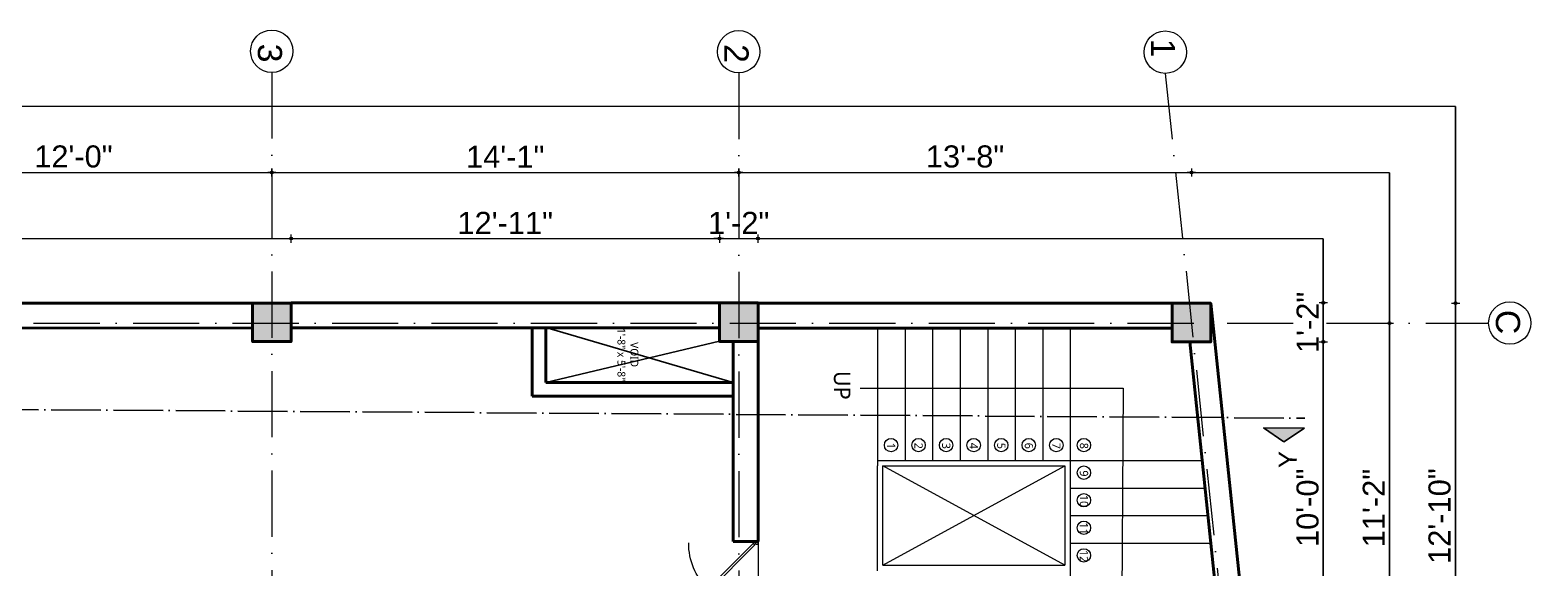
# Model space of a CAD drawing. Header units: inches. Extents: x -71 to 2682309, y -3332 to 801571.
# Drawn here: x 2680605 to 2681150, y 790128 to 790323 of the extents above; entities that cross this region are included whole.
import ezdxf

# ---------------------------------------------------------------- set-up
doc = ezdxf.new("R2010")
doc.units = ezdxf.units.IN
doc.header["$MEASUREMENT"] = 0
doc.header["$PDMODE"] = 99
doc.linetypes.add('ACAD_ISO04W100', pattern=[30, 24, -3, 0, -3])
doc.linetypes.add('ACAD_ISO10W100', pattern=[18, 12, -3, 0, -3])
for name, color, linetype, lineweight in [('CENTER  LINE RA', 10, 'ACAD_ISO04W100', 18), ('CONC. OUTLINE RA', 150, 'Continuous', 40), ('DOOR-WIN RA', 3, 'Continuous', 20), ('elev 2', 20, 'Continuous', 25), ('Hatch', 254, 'Continuous', 9), ('HATCH RA', 8, 'Continuous', 9), ('PUERTAS', 7, 'Continuous', 13), ('stair EA', 132, 'Continuous', 5), ('Text', 7, 'Continuous', 20), ('TEXT RA', 254, 'Continuous', 20), ('TEXTURE EA', 8, 'ACAD_ISO10W100', 9), ('wall EA', 24, 'Continuous', 40), ('Win EA', 114, 'Continuous', 5)]:
    doc.layers.add(name, color=color, linetype=linetype, lineweight=lineweight)
for name, color, linetype in [('Column & Beam', 7, 'Continuous'), ('HACTH', 7, 'Continuous'), ('lettring', 7, 'Continuous'), ('text EA', 7, 'Continuous')]:
    doc.layers.add(name, color=color, linetype=linetype)
doc.styles.add('DIM 8', font='arial.ttf', dxfattribs={"height": 8})
doc.styles.get("Standard").update_dxf_attribs({"font": 'arial.ttf'})
doc.dimstyles.new('Copy of DIM 8', dxfattribs={"dimtxt": 8, "dimasz": 1, "dimexe": 6, "dimexo": 18, "dimgap": 1.6875, "dimtad": 1, "dimdec": 0, "dimzin": 3, "dimdsep": 46, "dimlunit": 4, "dimtxsty": 'DIM 8', "dimblk": 'dot 2', "dimcen": 0.09375, "dimse1": 1, "dimse2": 1, "dimclrd": 1, "dimclre": 1, "dimclrt": 256, "dimadec": 0, "dimazin": 0, "dimtfac": 0.75, "dimtdec": 0, "dimtix": 1, "dimtmove": 1, "dimatfit": 3, "dimldrblk": 'DOT', "dimfxl": 1, "dimtolj": 1, "dimtzin": 0, "dimlwd": 9, "dimlwe": 9, "dimarcsym": 0})

# ---------------------------------------------------------------- blocks, each defined once
blk = doc.blocks.new('COLUMN')
at = {"layer": 'HACTH', "lineweight": 30, "transparency": 33554541}
h = blk.add_hatch(color=256, dxfattribs=at)
h.dxf.hatch_style = 1
h.paths.add_polyline_path([(2659104.19, 784576.38), (2659090.19, 784576.38), (2659090.19, 784562.38), (2659104.19, 784562.38)])
at = {"layer": 'CONC. OUTLINE RA'}
blk.add_lwpolyline([(2659090.19, 784576.38), (2659104.19, 784576.38), (2659104.19, 784562.38), (2659090.19, 784562.38)], close=True, dxfattribs=at)
blk = doc.blocks.new('dot1')
at = {"layer": 'Hatch'}
h = blk.add_hatch(color=256, dxfattribs=at)
edge = h.paths.add_edge_path()
edge.add_arc((0, 0), 1, 0, 360)
for p, q in [((3, 0), (-3, 0)), ((0, 3), (0, -3))]:
    blk.add_line(p, q, dxfattribs=at)
blk.add_circle((0, 0), 1, dxfattribs=at)
blk = doc.blocks.new('dot 2')
at = {"layer": 'Hatch', "xscale": 0.5, "yscale": 0.5, "zscale": 0.5}
blk.add_blockref('dot1', (0, 0), dxfattribs=at)
blk = doc.blocks.new('*D1520')
at = {"layer": 'Defpoints', "color": 0, "transparency": 16777216}
for p in [(2680855.24, 790247.56), (2680699.75, 790224.2), (2680855.24, 790224.24)]:
    blk.add_point(p, dxfattribs=at)
at = {"layer": 'lettring', "color": 1, "lineweight": 9, "transparency": 16777216}
blk.add_line((2680700.75, 790247.56), (2680854.24, 790247.56), dxfattribs=at)
at = {"layer": 'lettring', "color": 1, "lineweight": 9, "transparency": 16777216, "rotation": 180}
blk.add_blockref('dot 2', (2680699.75, 790247.56), dxfattribs=at)
at = {"layer": 'lettring', "color": 1, "lineweight": 9, "transparency": 16777216}
blk.add_blockref('dot 2', (2680855.24, 790247.56), dxfattribs=at)
at = {"layer": 'lettring', "transparency": 16777216, "insert": (2680777.49, 790253.26), "char_height": 8, "attachment_point": 5, "style": 'DIM 8'}
blk.add_mtext('\\A1;12\'-11"', dxfattribs=at)
blk = doc.blocks.new('_Dot')
at = {"color": 0, "linetype": 'ByBlock', "lineweight": -2}
blk.add_line((-0.5, 0), (-1, 0), dxfattribs=at)
at = {"color": 0, "linetype": 'ByBlock', "const_width": 0.5}
blk.add_lwpolyline([(-0.25, 0, 1), (0.25, 0, 1)], format="xyb", close=True, dxfattribs=at)
blk = doc.blocks.new('*D1521')
at = {"layer": 'Defpoints', "color": 0, "transparency": 16777216}
for p in [(2680869.24, 790247.56), (2680855.24, 790224.24), (2680869.24, 790224.24)]:
    blk.add_point(p, dxfattribs=at)
at = {"layer": 'lettring', "color": 1, "lineweight": 9, "transparency": 16777216}
for p, q in [((2680854.24, 790247.56), (2680853.24, 790247.56)), ((2680855.24, 790247.56), (2680869.24, 790247.56)), ((2680870.24, 790247.56), (2680871.24, 790247.56))]:
    blk.add_line(p, q, dxfattribs=at)
blk.add_blockref('dot 2', (2680855.24, 790247.56), dxfattribs=at)
at = {"layer": 'lettring', "color": 1, "lineweight": 9, "transparency": 16777216, "rotation": 180}
blk.add_blockref('dot 2', (2680869.24, 790247.56), dxfattribs=at)
at = {"layer": 'lettring', "transparency": 16777216, "insert": (2680862.24, 790253.26), "char_height": 8, "attachment_point": 5, "style": 'DIM 8'}
blk.add_mtext('\\A1;1\'-2"', dxfattribs=at)
blk = doc.blocks.new('*D1544')
at = {"layer": 'Defpoints', "color": 0, "transparency": 16777216}
for p in [(2681033.56, 790224.25), (2681074.45, 790224.25), (2681033.56, 790210.11)]:
    blk.add_point(p, dxfattribs=at)
at = {"layer": 'lettring', "color": 1, "lineweight": 9, "transparency": 16777216}
for p, q in [((2681074.45, 790225.25), (2681074.45, 790226.25)), ((2681074.45, 790210.11), (2681074.45, 790224.25)), ((2681074.45, 790209.11), (2681074.45, 790208.11))]:
    blk.add_line(p, q, dxfattribs=at)
for p, rotation in [((2681074.45, 790224.25), 270), ((2681074.45, 790210.11), 90)]:
    blk.add_blockref('dot 2', p, dxfattribs=dict(at, rotation=rotation))
at = {"layer": 'lettring', "transparency": 16777216, "insert": (2681068.74, 790217.18), "char_height": 8, "attachment_point": 5, "rotation": 90, "style": 'DIM 8'}
blk.add_mtext('\\A1;1\'-2"', dxfattribs=at)
blk = doc.blocks.new('*D1547')
at = {"layer": 'Defpoints', "color": 0, "transparency": 16777216}
for p in [(2681033.57, 790224.11), (2681049.76, 790069.75), (2681122.45, 790069.75)]:
    blk.add_point(p, dxfattribs=at)
at = {"layer": 'lettring', "color": 1, "lineweight": 9, "transparency": 16777216}
blk.add_line((2681122.45, 790223.11), (2681122.45, 790070.75), dxfattribs=at)
for p, rotation in [((2681122.45, 790224.11), 90), ((2681122.45, 790069.75), 270)]:
    blk.add_blockref('dot 2', p, dxfattribs=dict(at, rotation=rotation))
at = {"layer": 'lettring', "transparency": 16777216, "insert": (2681116.67, 790146.93), "char_height": 8, "attachment_point": 5, "rotation": 90, "style": 'DIM 8'}
blk.add_mtext('\\A1;12\'-10"', dxfattribs=at)
blk = doc.blocks.new('*D1549')
at = {"layer": 'Defpoints', "color": 0, "transparency": 16777216}
for p in [(2680692.75, 790271.53), (2680548.74, 790217.09), (2680692.75, 790217.2)]:
    blk.add_point(p, dxfattribs=at)
at = {"layer": 'lettring', "color": 1, "lineweight": 9, "transparency": 16777216}
blk.add_line((2680549.74, 790271.53), (2680691.75, 790271.53), dxfattribs=at)
at = {"layer": 'lettring', "color": 1, "lineweight": 9, "transparency": 16777216, "rotation": 180}
blk.add_blockref('dot 2', (2680548.74, 790271.53), dxfattribs=at)
at = {"layer": 'lettring', "color": 1, "lineweight": 9, "transparency": 16777216}
blk.add_blockref('dot 2', (2680692.75, 790271.53), dxfattribs=at)
at = {"layer": 'lettring', "transparency": 16777216, "insert": (2680620.74, 790277.3), "char_height": 8, "attachment_point": 5, "style": 'DIM 8'}
blk.add_mtext('\\A1;12\'-0"', dxfattribs=at)
blk = doc.blocks.new('*D1550')
at = {"layer": 'Defpoints', "color": 0, "transparency": 16777216}
for p in [(2680862.24, 790271.53), (2680692.75, 790217.2), (2680862.24, 790217.24)]:
    blk.add_point(p, dxfattribs=at)
at = {"layer": 'lettring', "color": 1, "lineweight": 9, "transparency": 16777216}
blk.add_line((2680693.75, 790271.53), (2680861.24, 790271.53), dxfattribs=at)
at = {"layer": 'lettring', "color": 1, "lineweight": 9, "transparency": 16777216, "rotation": 180}
blk.add_blockref('dot 2', (2680692.75, 790271.53), dxfattribs=at)
at = {"layer": 'lettring', "color": 1, "lineweight": 9, "transparency": 16777216}
blk.add_blockref('dot 2', (2680862.24, 790271.53), dxfattribs=at)
at = {"layer": 'lettring', "transparency": 16777216, "insert": (2680777.49, 790277.23), "char_height": 8, "attachment_point": 5, "style": 'DIM 8'}
blk.add_mtext('\\A1;14\'-1"', dxfattribs=at)
blk = doc.blocks.new('*D1551')
at = {"layer": 'Defpoints', "color": 0, "transparency": 16777216}
for p in [(2681026.56, 790271.53), (2680862.24, 790217.24), (2681026.56, 790217.11)]:
    blk.add_point(p, dxfattribs=at)
at = {"layer": 'lettring', "color": 1, "lineweight": 9, "transparency": 16777216}
blk.add_line((2680863.24, 790271.53), (2681025.56, 790271.53), dxfattribs=at)
at = {"layer": 'lettring', "color": 1, "lineweight": 9, "transparency": 16777216, "rotation": 180}
blk.add_blockref('dot 2', (2680862.24, 790271.53), dxfattribs=at)
at = {"layer": 'lettring', "color": 1, "lineweight": 9, "transparency": 16777216}
blk.add_blockref('dot 2', (2681026.56, 790271.53), dxfattribs=at)
at = {"layer": 'lettring', "transparency": 16777216, "insert": (2680944.4, 790277.3), "char_height": 8, "attachment_point": 5, "style": 'DIM 8'}
blk.add_mtext('\\A1;13\'-8"', dxfattribs=at)
blk = doc.blocks.new('3ft')
at = {"layer": 'PUERTAS', "color": 6}
for p, q in [((1.01, 2.52), (25.23, 26.74)), ((26.05, 25.92), (1.77, 1.64)), ((26.05, 25.92), (25.23, 26.74)), ((0, 2.4), (0, 0)), ((0.72, 2.4), (0, 2.4)), ((1.6, 0), (0, 0)), ((0.72, 1.52), (0.72, 2.44)), ((0.8, 1.52), (0.72, 1.52)), ((0.8, 1.52), (0.8, 2.41)), ((0.8, 1.2), (0.8, 1.52)), ((1.6, 1.2), (0.8, 1.2)), ((1.57, 1.84), (0.94, 2.47)), ((1.63, 1.89), (0.97, 2.55)), ((1.63, 1.89), (1.57, 1.84)), ((1.77, 1.64), (1.57, 1.84)), ((1.6, 0), (1.6, 1.2)), ((34.4, 0), (34.4, 1.2)), ((34.4, 1.2), (35.2, 1.2)), ((34.4, 0), (36, 0)), ((35.2, 1.2), (35.2, 2.4)), ((35.2, 2.4), (36, 2.4)), ((36, 0), (36, 2.4))]:
    blk.add_line(p, q, dxfattribs=at)
at = {"layer": 'PUERTAS', "color": 8}
for p, q in [((22.57, 24.94), (21.65, 25.68)), ((22.63, 24.99), (21.69, 25.75)), ((22.74, 25.1), (21.84, 25.9)), ((22.13, 26.28), (21.98, 26.13)), ((22.88, 25.24), (22.01, 26.06)), ((22.13, 26.28), (22.27, 26.42)), ((22.29, 26.41), (22.27, 26.42)), ((23.16, 25.52), (22.34, 26.39)), ((23.3, 25.66), (22.5, 26.56)), ((23.41, 25.77), (22.65, 26.71)), ((22.69, 24.32), (23.02, 24.83)), ((23.46, 25.83), (22.72, 26.75)), ((22.95, 24.96), (22.84, 25.07)), ((22.98, 24.99), (22.86, 25.1)), ((23.03, 25.04), (22.91, 25.15)), ((22.91, 24.53), (23.1, 24.91)), ((23.11, 25.12), (22.99, 25.23)), ((23.13, 24.76), (23.18, 24.99)), ((23.28, 25.3), (23.17, 25.41)), ((23.36, 25.37), (23.25, 25.49)), ((23.31, 24.94), (23.28, 25.08)), ((23.41, 25.43), (23.3, 25.54)), ((23.46, 25.09), (23.32, 25.13)), ((23.44, 25.45), (23.33, 25.56)), ((23.64, 25.27), (23.41, 25.22)), ((23.87, 25.49), (23.49, 25.3)), ((24.08, 25.71), (23.57, 25.38)), ((24.25, 24), (24.39, 23.97)), ((24.4, 24.15), (24.43, 24.01)), ((24.58, 24.33), (24.52, 24.1)), ((24.8, 24.56), (24.61, 24.18)), ((25.02, 24.77), (24.68, 24.26)), ((24.68, 24.05), (24.79, 23.94)), ((24.73, 24.1), (24.85, 23.99)), ((24.76, 24.13), (24.87, 24.02)), ((25.08, 24.1), (26.02, 23.34)), ((25.14, 24.15), (26.06, 23.41)), ((23.63, 23.38), (24.14, 23.72)), ((23.84, 23.6), (24.22, 23.79)), ((24.07, 23.82), (24.3, 23.88)), ((24.25, 23.26), (24.99, 22.34)), ((24.27, 23.64), (24.38, 23.53)), ((24.3, 23.67), (24.41, 23.56)), ((24.3, 23.32), (25.06, 22.38)), ((24.35, 23.72), (24.46, 23.61)), ((24.41, 23.43), (25.2, 22.53)), ((24.43, 23.8), (24.54, 23.69)), ((24.55, 23.57), (25.37, 22.7)), ((24.6, 23.97), (24.72, 23.86)), ((24.83, 23.85), (25.7, 23.03)), ((24.97, 23.99), (25.87, 23.2)), ((25.58, 22.82), (25.43, 22.67)), ((25.58, 22.82), (25.73, 22.97)), ((25.72, 22.98), (25.73, 22.97)), ((0, 0), (36, 0))]:
    blk.add_line(p, q, dxfattribs=at)
at = {"layer": 'PUERTAS', "color": 1}
for p, q in [((21.67, 25.73), (22.17, 26.23)), ((22.49, 24.95), (21.67, 25.61)), ((21.7, 25.82), (22.14, 26.26)), ((21.73, 25.79), (21.7, 25.82)), ((22.58, 26.7), (22.14, 26.26)), ((22.67, 26.73), (22.17, 26.23)), ((22.61, 26.67), (22.58, 26.7)), ((22.6, 24.96), (23.02, 25.38)), ((22.61, 24.25), (22.92, 24.72)), ((22.62, 24.13), (22.61, 24.14)), ((22.7, 25.07), (22.71, 25.06)), ((23.45, 25.91), (22.79, 26.73)), ((22.82, 25.06), (23.08, 25.32)), ((22.94, 24.95), (22.83, 25.07)), ((22.92, 24.72), (22.92, 24.72)), ((22.93, 24.94), (23.19, 25.21)), ((22.93, 24.84), (22.93, 24.83)), ((23.44, 25.81), (23.02, 25.38)), ((23.34, 25.58), (23.08, 25.32)), ((23.46, 25.47), (23.19, 25.21)), ((23.33, 25.7), (23.34, 25.69)), ((23.45, 25.46), (23.33, 25.57)), ((23.57, 25.47), (23.57, 25.47)), ((24.15, 25.79), (23.68, 25.48)), ((23.68, 25.48), (23.68, 25.48)), ((24.27, 25.78), (24.26, 25.79)), ((24.78, 24.15), (24.51, 23.89)), ((24.89, 24.03), (24.63, 23.77)), ((25.11, 24.14), (24.69, 23.71)), ((24.77, 24.14), (24.88, 24.03)), ((24.79, 24.38), (24.78, 24.37)), ((24.78, 24.26), (24.78, 24.26)), ((25.1, 24.84), (24.79, 24.38)), ((25, 24.03), (25, 24.03)), ((25.09, 24.96), (25.1, 24.95)), ((25.22, 24.14), (26.03, 23.48)), ((23.44, 23.31), (23.45, 23.3)), ((23.56, 23.3), (24.03, 23.61)), ((24.03, 23.61), (24.03, 23.62)), ((24.14, 23.62), (24.14, 23.62)), ((24.25, 23.62), (24.51, 23.89)), ((24.26, 23.29), (24.69, 23.71)), ((24.26, 23.63), (24.37, 23.52)), ((24.26, 23.18), (24.92, 22.37)), ((24.37, 23.52), (24.63, 23.77)), ((24.37, 23.4), (24.37, 23.4)), ((25.04, 22.36), (25.54, 22.86)), ((25.1, 22.42), (25.13, 22.39)), ((25.13, 22.39), (25.57, 22.83)), ((26.04, 23.37), (25.54, 22.86)), ((26.01, 23.27), (25.57, 22.83)), ((25.98, 23.3), (26.01, 23.27))]:
    blk.add_line(p, q, dxfattribs=at)
at = {"layer": 'PUERTAS', "color": 2}
for p, q in [((21.99, 26.11), (21.98, 26.13)), ((25.42, 22.68), (25.43, 22.67))]:
    blk.add_line(p, q, dxfattribs=at)
at = {"layer": 'PUERTAS', "color": 6}
for radius in [0.155, 0.0752]:
    blk.add_circle((0.82, 2.56), radius, dxfattribs=at)
blk.add_arc((0.82, 2.56), 34.38, 359.72845, 90.03333, dxfattribs=at)
at = {"layer": 'PUERTAS', "color": 1}
for centre, start, end in [((22.54, 25.01), 231.07637, 315), ((22.67, 24.2), 135, 225), ((22.73, 26.68), 38.92363, 135), ((22.77, 25.12), 225, 315), ((22.99, 24.89), 135, 219.74275), ((22.87, 24.78), 315, 39.74275), ((23.28, 25.63), 315, 45), ((23.39, 25.86), 315, 38.92363), ((23.51, 25.41), 50.25725, 135), ((23.62, 25.53), 230.25725, 315), ((24.2, 25.73), 45, 135), ((24.84, 24.31), 135, 219.74275), ((24.72, 24.21), 315, 39.74275), ((24.94, 23.98), 45, 135), ((25.04, 24.89), 315, 45), ((25.17, 24.08), 51.07637, 135), ((23.51, 23.36), 225, 315), ((24.09, 23.56), 50.25725, 135), ((24.2, 23.68), 230.25725, 315), ((24.32, 23.23), 135, 218.92363), ((24.42, 23.46), 135, 225), ((24.98, 22.42), 218.92363, 315), ((25.98, 23.42), 315, 51.07637)]:
    blk.add_arc(centre, 0.08, start, end, dxfattribs=at)
blk = doc.blocks.new('*U327')
at = {"color": 3, "xscale": -1}
blk.add_blockref('3ft', (42, 0), dxfattribs=at)
blk = doc.blocks.new('Y SECTION')
at = {"layer": 'Column & Beam'}
h = blk.add_hatch(color=256, dxfattribs=at)
h.dxf.hatch_style = 1
h.paths.add_polyline_path([(2670742.02, 791090.15), (2670742.12, 791105.09), (2670737.02, 791097.65)])
at = {"layer": 'elev 2', "linetype": 'ACAD_ISO04W100', "ltscale": 0.75}
blk.add_line((2670750.6, 791838.92), (2670745.62, 791090.08), dxfattribs=at)
at = {"layer": 'elev 2'}
for p, q in [((2670737.02, 791097.65), (2670742.12, 791105.09)), ((2670742.12, 791105.09), (2670742.02, 791090.15)), ((2670737.02, 791097.65), (2670742.02, 791090.15))]:
    blk.add_line(p, q, dxfattribs=at)
at = {"layer": 'Text', "insert": (2670727.54, 791099.55), "char_height": 6.57, "attachment_point": 1, "rotation": 359.6191}
blk.add_mtext_dynamic_manual_height_columns('Y', width=6.5733, gutter_width=32.87, heights=[0], dxfattribs=at)

msp = doc.modelspace()

# ---------------------------------------------------------------- linework, layer by layer
at = {"layer": 'CENTER  LINE RA', "linetype": 'ACAD_ISO10W100', "ltscale": 2}
for p, q in [((2680692.75, 790307.82), (2680692.75, 789780.58)), ((2680862.24, 790307.66), (2680862.24, 789780.42)), ((2681017.07, 790307.5), (2681072.19, 789782.31)), ((2680245.3, 790216.94), (2681134.45, 790216.94))]:
    msp.add_line(p, q, dxfattribs=at)
at = {"layer": 'Defpoints'}
for points in [[(2681122.45, 790295.44), (2681122.45, 789814.17), (2680260.75, 789814.3), (2680260.75, 790295.57)], [(2681098.45, 790271.45), (2681098.45, 789838.18), (2680284.75, 789838.3), (2680284.75, 790271.57)], [(2681074.45, 790247.45), (2681074.45, 789862.18), (2680308.75, 789862.3), (2680308.75, 790247.57)]]:
    msp.add_lwpolyline(points, close=True, dxfattribs=at)
at = {"layer": 'elev 2'}
for p, q in [((2680860.24, 790195.38), (2680792.24, 790215.38)), ((2680792.24, 790195.38), (2680855.24, 790210.38))]:
    msp.add_line(p, q, dxfattribs=at)
at = {"layer": 'stair EA'}
for p, q in [((2680912.61, 790215.11), (2680912.61, 790167.11)), ((2680912.61, 790215.11), (2680912.61, 790167.11)), ((2680922.61, 790215.11), (2680922.61, 790167.11)), ((2680922.61, 790215.11), (2680922.61, 790167.11)), ((2680932.61, 790215.11), (2680932.61, 790167.11)), ((2680932.61, 790215.11), (2680932.61, 790167.11)), ((2680942.61, 790215.11), (2680942.61, 790167.11)), ((2680942.61, 790215.11), (2680942.61, 790167.11)), ((2680952.61, 790215.11), (2680952.61, 790167.11)), ((2680952.61, 790215.11), (2680952.61, 790167.11)), ((2680962.61, 790215.11), (2680962.61, 790167.11)), ((2680962.61, 790215.11), (2680962.61, 790167.11)), ((2680972.61, 790215.11), (2680972.61, 790167.11)), ((2680972.61, 790215.11), (2680972.61, 790167.11)), ((2680982.61, 790215.11), (2680982.61, 790078.75)), ((2680912.61, 790167.11), (2681030.5, 790167.11)), ((2680912.61, 790167.11), (2680912.61, 790165.11)), ((2680912.61, 790129.11), (2680912.61, 790165.11)), ((2680914.61, 790165.11), (2680980.61, 790165.11)), ((2680914.61, 790129.11), (2680914.61, 790165.11)), ((2680980.61, 790129.11), (2680914.61, 790165.11)), ((2680914.61, 790129.11), (2680980.61, 790165.11)), ((2680980.61, 790165.11), (2680980.61, 790129.11)), ((2680982.61, 790157.11), (2681031.55, 790157.11)), ((2680982.61, 790147.11), (2681032.6, 790147.11)), ((2680982.61, 790137.11), (2681033.65, 790137.11)), ((2680912.61, 790127.11), (2680912.61, 790129.11)), ((2680914.61, 790129.11), (2680980.61, 790129.11))]:
    msp.add_line(p, q, dxfattribs=at)
msp.add_lwpolyline([(2680906.32, 790193.26), (2681001.84, 790193.26), (2681001.21, 790098.72), (2680924.49, 790098.72)], dxfattribs=at)
for centre in [(2680917.53, 790172.67), (2680927.53, 790172.67), (2680937.53, 790172.67), (2680947.53, 790172.67), (2680957.53, 790172.67), (2680967.53, 790172.67), (2680977.53, 790172.67), (2680987.53, 790172.67), (2680987.53, 790162.67), (2680987.53, 790152.67), (2680987.53, 790142.67), (2680987.53, 790132.67)]:
    msp.add_circle(centre, 2.43, dxfattribs=at)
at = {"layer": 'TEXTURE EA', "linetype": 'ByBlock', "ltscale": 2}
for centre in [(2680692.75, 790315.51), (2680862.24, 790315.35), (2681017.07, 790315.19), (2681142.14, 790216.94)]:
    msp.add_circle(centre, 7.69, dxfattribs=at)
at = {"layer": 'wall EA'}
for p, q in [((2680685.75, 790224.2), (2680555.74, 790224.08)), ((2680855.24, 790224.24), (2680699.75, 790224.24)), ((2680869.24, 790224.11), (2681033.57, 790224.11)), ((2681049.76, 790069.75), (2681033.57, 790224.11)), ((2680555.74, 790215.04), (2680685.75, 790215.24)), ((2680855.24, 790215.24), (2680699.75, 790215.24)), ((2680787.24, 790190.38), (2680787.24, 790215.38)), ((2680792.24, 790195.38), (2680792.24, 790215.38)), ((2680869.24, 790215.11), (2681019.56, 790215.11)), ((2680860.24, 790210.24), (2680860.24, 790137.71)), ((2680869.24, 790210.24), (2680869.24, 790137.71)), ((2681025.99, 790210.11), (2681038.61, 790089.75)), ((2680860.24, 790190.38), (2680787.24, 790190.38)), ((2680860.24, 790195.38), (2680792.24, 790195.38)), ((2680869.24, 790137.71), (2680860.24, 790137.71))]:
    msp.add_line(p, q, dxfattribs=at)

# ---------------------------------------------------------------- block references
at = {"layer": 'DOOR-WIN RA', "rotation": 90.00000000000001}
msp.add_blockref('Y SECTION', (3472157.79, -1880563.18), dxfattribs=at)
at = {"layer": 'HATCH RA', "lineweight": 30}
for p in [(21595.56, 5647.82), (21765.05, 5647.87), (21929.37, 5647.73)]:
    msp.add_blockref('COLUMN', p, dxfattribs=at)
at = {"layer": 'Win EA', "xscale": 0.6812915640384177, "yscale": 0.6812915640384177, "zscale": 0.6812915640384177, "rotation": 90.00000000000001}
msp.add_blockref('*U327', (2680869.24, 790109.1), dxfattribs=at)

# ---------------------------------------------------------------- texts
at = {"layer": 'text EA', "attachment_point": 8, "rotation": 270}
for s, insert, char_height, width in [('{\\fTrebuchet MS|b0|i0|c0|p34;VOID\\P1\'-8" x 5\'-8"}', (2680818.19, 790205.49), 2.8336, 41.5194), ('{\\fTrebuchet MS|b0|i0|c0|p34;UP}', (2680896.71, 790194.35), 6, 68.293), ('{\\fTrebuchet MS|b0|i0|c0|p34;1}', (2680916.03, 790172.4), 3, 8.1411), ('{\\fTrebuchet MS|b0|i0|c0|p34;2}', (2680926.03, 790172.4), 3, 8.1411), ('{\\fTrebuchet MS|b0|i0|c0|p34;3}', (2680936.03, 790172.4), 3, 8.1411), ('{\\fTrebuchet MS|b0|i0|c0|p34;4}', (2680946.03, 790172.4), 3, 8.1411), ('{\\fTrebuchet MS|b0|i0|c0|p34;5}', (2680956.03, 790172.4), 3, 8.1411), ('{\\fTrebuchet MS|b0|i0|c0|p34;6}', (2680966.03, 790172.4), 3, 8.1411), ('{\\fTrebuchet MS|b0|i0|c0|p34;7}', (2680976.03, 790172.4), 3, 8.1411), ('{\\fTrebuchet MS|b0|i0|c0|p34;8}', (2680986.03, 790172.4), 3, 8.1411), ('{\\fTrebuchet MS|b0|i0|c0|p34;9}', (2680986.03, 790162.4), 3, 8.1411), ('{\\fTrebuchet MS|b0|i0|c0|p34;10}', (2680986.03, 790152.4), 3, 8.1411), ('{\\fTrebuchet MS|b0|i0|c0|p34;11}', (2680986.03, 790142.4), 3, 8.1411), ('{\\fTrebuchet MS|b0|i0|c0|p34;12}', (2680986.03, 790132.4), 3, 8.1411)]:
    msp.add_mtext(s, dxfattribs=dict(at, insert=insert, char_height=char_height, width=width))
at = {"layer": 'TEXT RA', "char_height": 8.76, "attachment_point": 9, "rotation": 270}
for s, insert in [('3', (2680687.57, 790311.45)), ('2', (2680857.06, 790311.29)), ('1', (2681011.89, 790313.29)), ('C', (2681136.96, 790212.88))]:
    msp.add_mtext_dynamic_manual_height_columns(s, width=8.7644, gutter_width=43.82, heights=[0], dxfattribs=dict(at, insert=insert))

# ---------------------------------------------------------------- dimensions: what is measured, and where the dimension line sits
at = {"layer": 'lettring'}
for base, p1, p2, angle, picture, middle in [((2680692.75, 790271.53), (2680548.74, 790217.09), (2680692.75, 790217.2), 180, '*D1549', (2680620.74, 790277.3)), ((2680862.24, 790271.53), (2680692.75, 790217.2), (2680862.24, 790217.24), 180, '*D1550', (2680777.49, 790277.23)), ((2681026.56, 790271.53), (2680862.24, 790217.24), (2681026.56, 790217.11), 180, '*D1551', (2680944.4, 790277.3)), ((2680855.24, 790247.56), (2680699.75, 790224.2), (2680855.24, 790224.24), 180, '*D1520', (2680777.49, 790253.26)), ((2680869.24, 790247.56), (2680855.24, 790224.24), (2680869.24, 790224.24), 180, '*D1521', (2680862.24, 790253.26)), ((2681074.45, 790224.25), (2681033.56, 790210.11), (2681033.56, 790224.25), 90, '*D1544', (2681068.74, 790217.18)), ((2681122.45, 790069.75), (2681033.57, 790224.11), (2681049.76, 790069.75), 90, '*D1547', (2681116.67, 790146.93))]:
    dim = msp.add_linear_dim(base=base, p1=p1, p2=p2, angle=angle, dimstyle='Copy of DIM 8', dxfattribs=at)
    dim.commit()
    dim.dimension.update_dxf_attribs({"geometry": picture, "text_midpoint": middle})
for base, p1, p2 in [((2681098.45, 790216.94), (2680862.24, 790082.74), (2681026.58, 790216.94)), ((2681074.45, 790210.11), (2681047.66, 790089.75), (2681033.56, 790210.11))]:
    msp.add_linear_dim(base=base, p1=p1, p2=p2, angle=90, dimstyle='Copy of DIM 8', dxfattribs=at).render()

doc.saveas('drawing.dxf')
